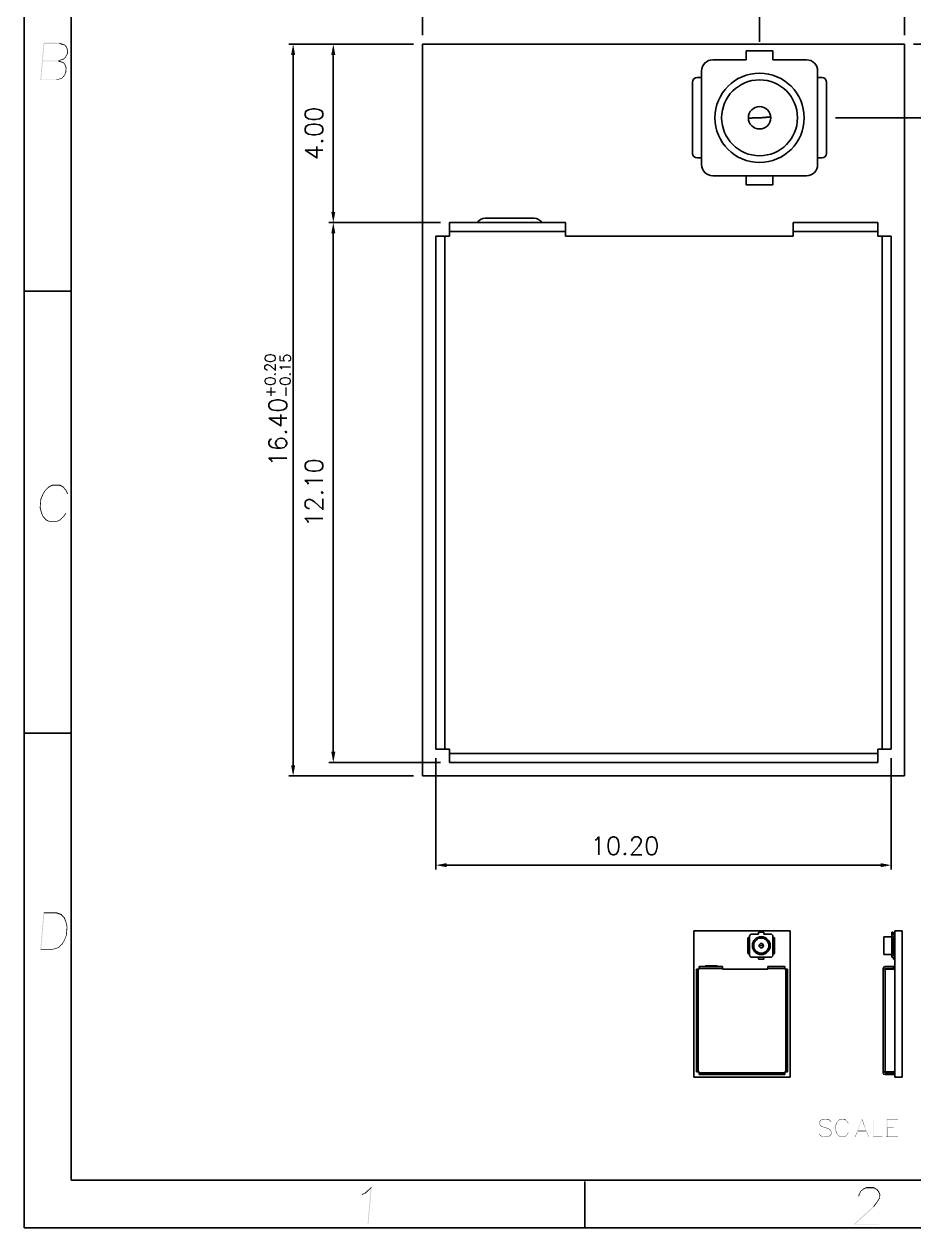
# Model space of a CAD drawing. Header units: millimetres. Extents: x 0 to 297, y 0 to 210.
# Drawn here: x 0 to 99.7, y 0 to 134.9 of the extents above; entities that cross this region are included whole.
import ezdxf

# ---------------------------------------------------------------- set-up
doc = ezdxf.new("R2010")
doc.units = ezdxf.units.MM
doc.header["$LTSCALE"] = 16.335
doc.header["$PDMODE"] = 3
doc.header["$PDSIZE"] = 0.3125
doc.layers.get('0').update_dxf_attribs({"linetype": 'CONTINUOUS'})
doc.layers.get('Defpoints').update_dxf_attribs({"linetype": 'CONTINUOUS'})
doc.styles.get("Standard").update_dxf_attribs({"font": 'romans__.ttf'})
doc.dimstyles.new('DIMSTYLE_1', dxfattribs={"dimtxt": 2, "dimasz": 1.2, "dimexe": 0.5, "dimexo": 1, "dimgap": 0.5, "dimtad": 1, "dimlfac": 0.2, "dimzin": 0, "dimdsep": 46, "dimtxsty": 'Standard', "dimblk": '_FILLED', "dimblk1": '_FILLED', "dimblk2": '_FILLED', "dimcen": 0.09, "dimazin": 0, "dimtol": 1, "dimtp": 0.2, "dimtm": 0.15, "dimtfac": 0.6, "dimtofl": 0, "dimtmove": 0, "dimatfit": 3, "dimldrblk": '_FILLED', "dimfxl": 1, "dimtolj": 1, "dimtzin": 0, "dimarcsym": 0})
doc.dimstyles.new('DIMSTYLE_2', dxfattribs={"dimtxt": 2, "dimasz": 1.2, "dimexe": 0.5, "dimexo": 1, "dimgap": 0.5, "dimtad": 1, "dimlfac": 0.2, "dimzin": 0, "dimdsep": 46, "dimtxsty": 'Standard', "dimblk": '_FILLED', "dimblk1": '_FILLED', "dimblk2": '_FILLED', "dimcen": 0.09, "dimazin": 0, "dimtp": 0.01, "dimtm": 0.01, "dimtfac": 1, "dimtofl": 0, "dimtmove": 0, "dimatfit": 3, "dimldrblk": '_FILLED', "dimfxl": 1, "dimtolj": 1, "dimtzin": 0, "dimarcsym": 0})
doc.dimstyles.new('DIMSTYLE_3', dxfattribs={"dimtxt": 2, "dimasz": 1.2, "dimexe": 0.5, "dimexo": 1, "dimgap": 0.5, "dimtad": 1, "dimlfac": 0.2, "dimzin": 0, "dimdsep": 46, "dimtxsty": 'Standard', "dimblk": '_FILLED', "dimblk1": '_FILLED', "dimblk2": '_FILLED', "dimcen": 0.09, "dimazin": 0, "dimtol": 1, "dimtp": 0.15, "dimtm": 0.15, "dimtfac": 1, "dimtofl": 0, "dimtmove": 0, "dimatfit": 3, "dimldrblk": '_FILLED', "dimfxl": 1, "dimtolj": 1, "dimtzin": 0, "dimarcsym": 0})

# ---------------------------------------------------------------- blocks, each defined once
blk = doc.blocks.new('_FILLED')
at = {"color": 0, "linetype": 'ByBlock'}
blk.add_solid([(0, 0), (-1, 0.1875), (-1, -0.1875)], dxfattribs=at)
blk = doc.blocks.new('*D1')
at = {"color": 0, "linetype": 'Continuous', "lineweight": -2}
for p, q in [((43.64, 132.65), (29.64, 132.65)), ((30.14, 131.45), (30.14, 51.85)), ((43.64, 50.65), (29.64, 50.65))]:
    blk.add_line(p, q, dxfattribs=at)
at = {"layer": 'Defpoints', "color": 0, "linetype": 'Continuous'}
for p in [(44.64, 132.65), (30.14, 50.65), (44.64, 50.65)]:
    blk.add_point(p, dxfattribs=at)
at = {"color": 0, "linetype": 'Continuous', "lineweight": -2, "xscale": 1.2, "yscale": 1.2, "zscale": 1.2}
for p, rotation in [((30.14, 132.65), 90), ((30.14, 50.65), 270)]:
    blk.add_blockref('_FILLED', p, dxfattribs=dict(at, rotation=rotation))
at = {"color": 0, "linetype": 'Continuous', "insert": (26.98, 91.65), "char_height": 2, "attachment_point": 2, "rotation": 90, "line_spacing_factor": 0.9}
blk.add_mtext('\\A1;16.40{\\H1.200000;\\S+0.20^ -0.15;}', dxfattribs=at)
blk = doc.blocks.new('*D2')
at = {"color": 0, "linetype": 'Continuous', "lineweight": -2}
for p, q in [((44.64, 133.65), (44.64, 147.65)), ((45.84, 147.15), (97.44, 147.15)), ((98.64, 133.65), (98.64, 147.65))]:
    blk.add_line(p, q, dxfattribs=at)
at = {"layer": 'Defpoints', "color": 0, "linetype": 'Continuous'}
for p in [(98.64, 147.15), (44.64, 132.65), (98.64, 132.65)]:
    blk.add_point(p, dxfattribs=at)
at = {"color": 0, "linetype": 'Continuous', "lineweight": -2, "xscale": 1.2, "yscale": 1.2, "zscale": 1.2, "rotation": 180}
blk.add_blockref('_FILLED', (44.64, 147.15), dxfattribs=at)
at = {"color": 0, "linetype": 'Continuous', "lineweight": -2, "xscale": 1.2, "yscale": 1.2, "zscale": 1.2}
blk.add_blockref('_FILLED', (98.64, 147.15), dxfattribs=at)
at = {"color": 0, "linetype": 'Continuous', "insert": (71.64, 150.32), "char_height": 2, "attachment_point": 2, "line_spacing_factor": 0.9}
blk.add_mtext('\\A1;10.80{\\H1.200000;\\S+0.20^ -0.15;}', dxfattribs=at)
blk = doc.blocks.new('*D4')
at = {"color": 0, "linetype": 'Continuous', "lineweight": -2}
for p, q in [((43.64, 132.65), (34.14, 132.65)), ((34.64, 131.45), (34.64, 113.85)), ((46.64, 112.65), (34.14, 112.65))]:
    blk.add_line(p, q, dxfattribs=at)
at = {"layer": 'Defpoints', "color": 0, "linetype": 'Continuous'}
for p in [(44.64, 132.65), (34.64, 112.65), (47.64, 112.65)]:
    blk.add_point(p, dxfattribs=at)
at = {"color": 0, "linetype": 'Continuous', "lineweight": -2, "xscale": 1.2, "yscale": 1.2, "zscale": 1.2}
for p, rotation in [((34.64, 132.65), 90), ((34.64, 112.65), 270)]:
    blk.add_blockref('_FILLED', p, dxfattribs=dict(at, rotation=rotation))
at = {"color": 0, "linetype": 'Continuous', "insert": (31.48, 122.65), "char_height": 2, "attachment_point": 2, "rotation": 90, "line_spacing_factor": 0.9}
blk.add_mtext('\\A1;4.00', dxfattribs=at)
blk = doc.blocks.new('*D5')
at = {"color": 0, "linetype": 'Continuous', "lineweight": -2}
for p, q in [((46.64, 112.65), (34.14, 112.65)), ((34.64, 111.45), (34.64, 53.35)), ((46.64, 52.15), (34.14, 52.15))]:
    blk.add_line(p, q, dxfattribs=at)
at = {"layer": 'Defpoints', "color": 0, "linetype": 'Continuous'}
for p in [(47.64, 112.65), (34.64, 52.15), (47.64, 52.15)]:
    blk.add_point(p, dxfattribs=at)
at = {"color": 0, "linetype": 'Continuous', "lineweight": -2, "xscale": 1.2, "yscale": 1.2, "zscale": 1.2}
for p, rotation in [((34.64, 112.65), 90), ((34.64, 52.15), 270)]:
    blk.add_blockref('_FILLED', p, dxfattribs=dict(at, rotation=rotation))
at = {"color": 0, "linetype": 'Continuous', "insert": (31.48, 82.4), "char_height": 2, "attachment_point": 2, "rotation": 90, "line_spacing_factor": 0.9}
blk.add_mtext('\\A1;12.10', dxfattribs=at)
blk = doc.blocks.new('*D7')
at = {"color": 0, "linetype": 'Continuous', "lineweight": -2}
for p, q in [((46.14, 52.65), (46.14, 40.15)), ((97.14, 52.65), (97.14, 40.15)), ((47.34, 40.65), (95.94, 40.65))]:
    blk.add_line(p, q, dxfattribs=at)
at = {"layer": 'Defpoints', "color": 0, "linetype": 'Continuous'}
for p in [(46.14, 53.65), (97.14, 53.65), (97.14, 40.65)]:
    blk.add_point(p, dxfattribs=at)
at = {"color": 0, "linetype": 'Continuous', "lineweight": -2, "xscale": 1.2, "yscale": 1.2, "zscale": 1.2, "rotation": 180}
blk.add_blockref('_FILLED', (46.14, 40.65), dxfattribs=at)
at = {"color": 0, "linetype": 'Continuous', "lineweight": -2, "xscale": 1.2, "yscale": 1.2, "zscale": 1.2}
blk.add_blockref('_FILLED', (97.14, 40.65), dxfattribs=at)
at = {"color": 0, "linetype": 'Continuous', "insert": (67.31, 43.82), "char_height": 2, "attachment_point": 2, "line_spacing_factor": 0.9}
blk.add_mtext('\\A1;10.20', dxfattribs=at)
blk = doc.blocks.new('*D9')
at = {"color": 0, "linetype": 'Continuous', "lineweight": -2}
for p, q in [((44.64, 133.65), (44.64, 143.15)), ((82.39, 132.9), (82.39, 143.15)), ((45.84, 142.65), (81.19, 142.65))]:
    blk.add_line(p, q, dxfattribs=at)
at = {"layer": 'Defpoints', "color": 0, "linetype": 'Continuous'}
for p in [(82.39, 142.65), (44.64, 132.65), (82.39, 131.9)]:
    blk.add_point(p, dxfattribs=at)
at = {"color": 0, "linetype": 'Continuous', "lineweight": -2, "xscale": 1.2, "yscale": 1.2, "zscale": 1.2, "rotation": 180}
blk.add_blockref('_FILLED', (44.64, 142.65), dxfattribs=at)
at = {"color": 0, "linetype": 'Continuous', "lineweight": -2, "xscale": 1.2, "yscale": 1.2, "zscale": 1.2}
blk.add_blockref('_FILLED', (82.39, 142.65), dxfattribs=at)
at = {"color": 0, "linetype": 'Continuous', "insert": (63.52, 145.82), "char_height": 2, "attachment_point": 2, "line_spacing_factor": 0.9}
blk.add_mtext('\\A1;7.55', dxfattribs=at)
blk = doc.blocks.new('*D10')
at = {"color": 0, "linetype": 'Continuous', "lineweight": -2}
for p, q in [((99.64, 132.65), (109.14, 132.65)), ((108.64, 131.45), (108.64, 125.6)), ((90.89, 124.4), (109.14, 124.4)), ((108.64, 124.4), (108.64, 116.29))]:
    blk.add_line(p, q, dxfattribs=at)
at = {"layer": 'Defpoints', "color": 0, "linetype": 'Continuous'}
for p in [(98.64, 132.65), (89.89, 124.4), (108.64, 124.4)]:
    blk.add_point(p, dxfattribs=at)
at = {"color": 0, "linetype": 'Continuous', "lineweight": -2, "xscale": 1.2, "yscale": 1.2, "zscale": 1.2}
for p, rotation in [((108.64, 132.65), 90), ((108.64, 124.4), 270)]:
    blk.add_blockref('_FILLED', p, dxfattribs=dict(at, rotation=rotation))
at = {"color": 0, "linetype": 'Continuous', "insert": (105.48, 122.7), "char_height": 2, "attachment_point": 3, "rotation": 90, "line_spacing_factor": 0.9}
blk.add_mtext('\\A1;1.65', dxfattribs=at)

msp = doc.modelspace()

# ---------------------------------------------------------------- linework, layer by layer
at = {"color": 7, "linetype": 'Continuous'}
for p, q in [((0, 0), (0, 210)), ((44.644, 50.649), (44.644, 132.649)), ((44.644, 132.649), (98.644, 132.649)), ((98.644, 132.649), (98.644, 50.649)), ((80.894, 130.899), (77.144, 130.899)), ((80.894, 131.899), (80.894, 130.899)), ((83.894, 131.899), (80.894, 131.899)), ((83.894, 130.899), (83.894, 131.899)), ((87.644, 130.899), (83.894, 130.899)), ((75.894, 129.649), (75.894, 119.149)), ((88.894, 119.149), (88.894, 129.649)), ((74.894, 128.399), (74.894, 120.399)), ((75.894, 128.899), (75.394, 128.899)), ((89.394, 128.899), (88.894, 128.899)), ((89.894, 120.399), (89.894, 128.399)), ((75.394, 119.899), (75.894, 119.899)), ((88.894, 119.899), (89.394, 119.899)), ((77.144, 117.899), (87.644, 117.899)), ((80.894, 117.899), (80.894, 116.899)), ((83.894, 116.899), (83.894, 117.899)), ((80.894, 116.899), (83.894, 116.899)), ((47.644, 111.149), (47.644, 112.649)), ((60.644, 112.649), (47.644, 112.649)), ((57.144, 113.149), (51.644, 113.149)), ((60.644, 112.649), (60.644, 111.149)), ((86.144, 111.149), (86.144, 112.649)), ((95.644, 112.649), (86.144, 112.649)), ((95.644, 112.649), (95.644, 111.149)), ((46.144, 111.149), (46.144, 53.649)), ((46.144, 111.149), (47.644, 111.149)), ((60.644, 111.149), (86.144, 111.149)), ((95.644, 111.149), (97.144, 111.149)), ((97.144, 53.649), (97.144, 111.149)), ((5.266, 104.953), (0, 104.953)), ((5.266, 55.452), (0, 55.452)), ((46.144, 53.649), (47.644, 53.649)), ((47.644, 52.149), (47.644, 53.649)), ((97.144, 53.649), (95.644, 53.649)), ((95.644, 52.149), (95.644, 53.649)), ((47.644, 52.149), (95.644, 52.149)), ((98.644, 50.649), (44.644, 50.649)), ((75.032, 16.881), (75.032, 33.281)), ((75.032, 33.281), (85.832, 33.281)), ((81.082, 32.431), (81.082, 30.831)), ((81.282, 32.531), (81.182, 32.531)), ((81.282, 32.681), (81.282, 30.581)), ((82.282, 32.931), (81.532, 32.931)), ((82.282, 33.131), (82.282, 32.931)), ((82.882, 33.131), (82.282, 33.131)), ((82.882, 32.931), (82.882, 33.131)), ((83.632, 32.931), (82.882, 32.931)), ((83.882, 30.581), (83.882, 32.681)), ((83.982, 32.531), (83.882, 32.531)), ((84.082, 30.831), (84.082, 32.431)), ((85.832, 33.281), (85.832, 16.881)), ((97.201, 32.631), (96.301, 32.631)), ((96.301, 32.606), (96.301, 30.657)), ((97.201, 30.331), (97.201, 33.131)), ((97.201, 33.131), (97.351, 33.131)), ((97.201, 32.931), (97.551, 32.931)), ((97.351, 32.931), (97.351, 33.131)), ((97.401, 30.731), (97.401, 32.531)), ((97.401, 32.531), (97.551, 32.531)), ((97.551, 33.281), (97.551, 16.881)), ((98.351, 33.281), (97.551, 33.281)), ((98.351, 33.281), (98.351, 16.881)), ((81.182, 30.731), (81.282, 30.731)), ((81.532, 30.331), (83.632, 30.331)), ((82.282, 30.331), (82.282, 30.131)), ((82.282, 30.131), (82.882, 30.131)), ((82.882, 30.131), (82.882, 30.331)), ((83.882, 30.731), (83.982, 30.731)), ((97.201, 30.631), (96.301, 30.631)), ((97.201, 30.331), (97.551, 30.331)), ((97.401, 30.731), (97.551, 30.731)), ((97.401, 30.131), (97.401, 30.331)), ((97.551, 30.131), (97.401, 30.131)), ((75.332, 28.981), (75.332, 17.481)), ((75.332, 28.981), (75.632, 28.981)), ((75.632, 28.981), (75.632, 29.281)), ((78.232, 29.281), (75.632, 29.281)), ((77.532, 29.381), (76.432, 29.381)), ((78.232, 29.281), (78.232, 28.981)), ((78.232, 28.981), (83.332, 28.981)), ((83.332, 28.981), (83.332, 29.281)), ((85.232, 29.281), (83.332, 29.281)), ((85.232, 29.281), (85.232, 28.981)), ((85.232, 28.981), (85.532, 28.981)), ((85.532, 17.481), (85.532, 28.981)), ((96.251, 17.381), (96.251, 29.081)), ((96.251, 28.981), (97.401, 28.981)), ((96.451, 29.281), (97.551, 29.281)), ((96.451, 29.081), (96.451, 28.981)), ((97.551, 29.081), (96.451, 29.081)), ((98.351, 29.431), (98.361, 29.431)), ((98.351, 29.031), (98.361, 29.031)), ((98.361, 29.431), (98.361, 29.031)), ((98.351, 28.231), (98.361, 28.231)), ((98.351, 27.831), (98.361, 27.831)), ((98.351, 27.431), (98.361, 27.431)), ((98.351, 27.031), (98.361, 27.031)), ((98.361, 28.231), (98.361, 27.831)), ((98.361, 27.431), (98.361, 27.031)), ((98.351, 26.631), (98.361, 26.631)), ((98.351, 26.231), (98.361, 26.231)), ((98.351, 25.831), (98.361, 25.831)), ((98.361, 26.631), (98.361, 26.231)), ((98.361, 25.831), (98.361, 25.431)), ((98.351, 25.431), (98.361, 25.431)), ((98.351, 25.031), (98.361, 25.031)), ((98.351, 24.631), (98.361, 24.631)), ((98.361, 25.031), (98.361, 24.631)), ((98.351, 24.231), (98.361, 24.231)), ((98.351, 23.831), (98.361, 23.831)), ((98.351, 23.431), (98.361, 23.431)), ((98.351, 23.031), (98.361, 23.031)), ((98.361, 24.231), (98.361, 23.831)), ((98.361, 23.431), (98.361, 23.031)), ((98.351, 22.631), (98.361, 22.631)), ((98.351, 22.231), (98.361, 22.231)), ((98.351, 21.831), (98.361, 21.831)), ((98.361, 22.631), (98.361, 22.231)), ((98.361, 21.831), (98.361, 21.431)), ((98.351, 21.431), (98.361, 21.431)), ((98.351, 21.031), (98.361, 21.031)), ((98.351, 20.631), (98.361, 20.631)), ((98.361, 21.031), (98.361, 20.631)), ((98.351, 20.231), (98.361, 20.231)), ((98.351, 19.831), (98.361, 19.831)), ((98.351, 19.431), (98.361, 19.431)), ((98.351, 19.031), (98.361, 19.031)), ((98.361, 20.231), (98.361, 19.831)), ((98.361, 19.431), (98.361, 19.031)), ((98.351, 18.631), (98.361, 18.631)), ((98.351, 18.231), (98.361, 18.231)), ((98.351, 17.632), (98.361, 17.632)), ((98.361, 18.631), (98.361, 18.231)), ((98.361, 17.632), (98.361, 17.132)), ((85.832, 16.881), (75.032, 16.881)), ((75.332, 17.481), (75.632, 17.481)), ((75.632, 17.181), (75.632, 17.481)), ((75.632, 17.181), (85.232, 17.181)), ((85.532, 17.481), (85.232, 17.481)), ((85.232, 17.181), (85.232, 17.481)), ((97.401, 17.481), (96.251, 17.481)), ((96.451, 17.381), (96.451, 17.481)), ((96.451, 17.381), (97.551, 17.381)), ((97.551, 17.181), (96.451, 17.181)), ((98.351, 16.881), (97.551, 16.881)), ((98.351, 17.132), (98.361, 17.132)), ((62.827, 5.192), (62.827, 0)), ((0, 0), (297, 0))]:
    msp.add_line(p, q, dxfattribs=at)
at = {"color": 9, "linetype": 'Continuous'}
for p, q in [((47.144, 111.149), (47.144, 53.649)), ((60.644, 111.649), (47.644, 111.649)), ((95.644, 111.649), (86.144, 111.649)), ((96.144, 53.649), (96.144, 111.149)), ((47.644, 53.149), (95.644, 53.149)), ((97.201, 32.681), (97.551, 32.681)), ((97.401, 32.431), (97.551, 32.431)), ((97.201, 30.581), (97.551, 30.581)), ((97.401, 30.831), (97.551, 30.831)), ((75.532, 28.981), (75.532, 17.481)), ((78.232, 29.081), (75.632, 29.081)), ((85.232, 29.081), (83.332, 29.081)), ((85.332, 17.481), (85.332, 28.981)), ((96.451, 17.481), (96.451, 28.981)), ((97.401, 29.281), (97.401, 29.081)), ((75.632, 17.381), (85.232, 17.381)), ((97.401, 17.381), (97.401, 17.181))]:
    msp.add_line(p, q, dxfattribs=at)
at = {"color": 7, "linetype": 'Continuous', "const_width": 0.2}
for points in [[(5.266, 5.348), (5.266, 204.558)], [(291.734, 5.348), (5.266, 5.348)]]:
    msp.add_lwpolyline(points, dxfattribs=at)
at = {"color": 7, "linetype": 'Continuous'}
for centre, radius in [((82.394, 124.399), 5), ((82.394, 124.399), 4.25), ((82.394, 124.399), 1.25), ((82.582, 31.631), 1), ((82.582, 31.631), 0.85), ((82.582, 31.631), 0.25)]:
    msp.add_circle(centre, radius, dxfattribs=at)
for centre, radius, start, end in [((77.144, 129.649), 1.25, 90, 180), ((87.644, 129.649), 1.25, 0, 90), ((75.394, 128.399), 0.5, 90, 180), ((89.394, 128.399), 0.5, 0, 90), ((75.394, 120.399), 0.5, 180, 270), ((89.394, 120.399), 0.5, 270, 360), ((77.144, 119.149), 1.25, 180, 270), ((87.644, 119.149), 1.25, 270, 360), ((51.644, 112.149), 1, 90, 150), ((57.144, 112.149), 1, 30, 90), ((81.182, 32.431), 0.1, 90, 180), ((81.532, 32.681), 0.25, 90, 180), ((83.632, 32.681), 0.25, 0, 90), ((83.982, 32.431), 0.1, 0, 90), ((81.182, 30.831), 0.1, 180, 270), ((81.532, 30.581), 0.25, 180, 270), ((83.632, 30.581), 0.25, 270, 360), ((83.982, 30.831), 0.1, 270, 360), ((76.432, 29.181), 0.2, 90, 150), ((77.532, 29.181), 0.2, 30, 90), ((96.451, 29.081), 0.2, 90, 180), ((97.401, 28.831), 0.15, 0, 90), ((97.401, 17.631), 0.15, 270, 360), ((96.451, 17.381), 0.2, 180, 270)]:
    msp.add_arc(centre, radius, start, end, dxfattribs=at)
at = {"color": 9, "linetype": 'Continuous'}
for points, knots in [([(82.394, 124.399), (82.314, 124.399), (82.154, 124.396), (81.923, 124.388), (81.709, 124.379), (81.522, 124.372), (81.368, 124.368), (81.255, 124.37), (81.185, 124.378), (81.153, 124.387), (81.144, 124.395), (81.144, 124.399)], [0, 0, 0, 0, 0.1930052, 0.3801392, 0.5527327, 0.7034362, 0.8270328, 0.9187679, 0.975931, 0.9915217, 1, 1, 1, 1]), ([(82.394, 124.399), (82.554, 124.399), (82.785, 124.416), (83.08, 124.445), (83.265, 124.462), (83.424, 124.469), (83.538, 124.466), (83.644, 124.436), (83.644, 124.399)], [0, 0, 0, 0, 0.3767286, 0.5479398, 0.6973182, 0.8196603, 0.910796, 1, 1, 1, 1]), ([(82.582, 31.631), (82.551, 31.631), (82.492, 31.63), (82.422, 31.626), (82.378, 31.625), (82.354, 31.626), (82.341, 31.627), (82.332, 31.629), (82.332, 31.631)], [0, 0, 0, 0, 0.3804704, 0.7040634, 0.8277732, 0.9195925, 0.976808, 1, 1, 1, 1]), ([(82.582, 31.631), (82.614, 31.631), (82.674, 31.636), (82.742, 31.643), (82.788, 31.645), (82.811, 31.645), (82.832, 31.639), (82.832, 31.631)], [0, 0, 0, 0, 0.3767309, 0.6973164, 0.8196593, 0.9107955, 1, 1, 1, 1])]:
    msp.add_open_spline(points, degree=3, knots=knots, dxfattribs=at)
at = {"color": 7, "linetype": 'Continuous'}
for points in [[(2.266, 132.681), (1.821, 128.62), (2.187, 132.8)], [(2.266, 132.681), (2.102, 130.814), (1.821, 128.62)], [(2.187, 132.8), (3.995, 132.8), (2.266, 132.681)], [(3.955, 132.681), (2.266, 132.681), (3.995, 132.8)], [(3.955, 132.681), (3.995, 132.8), (4.57, 132.592)], [(4.57, 132.592), (4.532, 132.503), (3.955, 132.681)], [(4.532, 132.503), (4.57, 132.592), (4.759, 132.385)], [(4.759, 132.385), (4.695, 132.326), (4.532, 132.503)], [(4.695, 132.326), (4.759, 132.385), (4.93, 131.97)], [(4.93, 131.97), (4.839, 131.94), (4.695, 132.326)], [(4.425, 130.932), (3.792, 130.814), (4.403, 131.021)], [(3.792, 130.814), (4.425, 130.932), (3.937, 130.784)], [(4.65, 131.14), (4.403, 131.021), (4.596, 131.199)], [(4.403, 131.021), (4.65, 131.14), (4.425, 130.932)], [(4.894, 131.555), (4.596, 131.199), (4.808, 131.585)], [(4.596, 131.199), (4.894, 131.555), (4.65, 131.14)], [(4.808, 131.585), (4.839, 131.94), (4.93, 131.97)], [(4.808, 131.585), (4.93, 131.97), (4.894, 131.555)], [(2.102, 130.814), (2.094, 130.725), (1.821, 128.62)], [(2.094, 130.725), (1.915, 128.68), (1.821, 128.62)], [(3.792, 130.814), (3.937, 130.784), (2.094, 130.725)], [(2.102, 130.814), (3.792, 130.814), (2.094, 130.725)], [(3.784, 130.725), (2.094, 130.725), (3.937, 130.784)], [(3.784, 130.725), (3.937, 130.784), (4.399, 130.636)], [(4.399, 130.636), (4.361, 130.547), (3.784, 130.725)], [(4.361, 130.547), (4.399, 130.636), (4.588, 130.428)], [(4.588, 130.428), (4.524, 130.369), (4.361, 130.547)], [(4.524, 130.369), (4.588, 130.428), (4.759, 130.013)], [(4.759, 130.013), (4.668, 129.984), (4.524, 130.369)], [(4.618, 129.421), (4.668, 129.984), (4.759, 130.013)], [(4.618, 129.421), (4.759, 130.013), (4.707, 129.421)], [(1.915, 128.68), (3.605, 128.68), (1.821, 128.62)], [(3.63, 128.62), (1.821, 128.62), (3.605, 128.68)], [(4.238, 128.798), (3.605, 128.68), (4.214, 128.857)], [(3.605, 128.68), (4.238, 128.798), (3.63, 128.62)], [(4.464, 129.006), (4.214, 128.857), (4.41, 129.065)], [(4.214, 128.857), (4.464, 129.006), (4.238, 128.798)], [(4.707, 129.421), (4.41, 129.065), (4.618, 129.421)], [(4.41, 129.065), (4.707, 129.421), (4.464, 129.006)], [(2.185, 82.261), (1.839, 81.698), (2.099, 82.291)], [(2.394, 82.617), (2.099, 82.291), (2.34, 82.676)], [(2.099, 82.291), (2.394, 82.617), (2.185, 82.261)], [(2.813, 83.002), (2.34, 82.676), (2.762, 83.091)], [(2.34, 82.676), (2.813, 83.002), (2.394, 82.617)], [(3.214, 83.18), (2.762, 83.091), (3.195, 83.299)], [(2.762, 83.091), (3.214, 83.18), (2.813, 83.002)], [(3.195, 83.299), (3.995, 83.299), (3.214, 83.18)], [(3.955, 83.18), (3.214, 83.18), (3.995, 83.299)], [(3.955, 83.18), (3.995, 83.299), (4.392, 83.091)], [(4.392, 83.091), (4.325, 83.002), (3.955, 83.18)], [(4.325, 83.002), (4.392, 83.091), (4.741, 82.676)], [(4.741, 82.676), (4.677, 82.617), (4.325, 83.002)], [(4.677, 82.617), (4.741, 82.676), (4.915, 82.291)], [(4.915, 82.291), (4.821, 82.232), (4.677, 82.617)], [(1.926, 81.669), (1.751, 80.69), (1.839, 81.698)], [(1.926, 81.669), (1.843, 80.72), (1.751, 80.69)], [(1.839, 81.698), (2.185, 82.261), (1.926, 81.669)], [(1.751, 80.69), (1.843, 80.72), (1.998, 80.127)], [(1.998, 80.127), (1.907, 80.097), (1.751, 80.69)], [(1.907, 80.097), (1.998, 80.127), (2.145, 79.771)], [(2.145, 79.771), (2.081, 79.712), (1.907, 80.097)], [(2.081, 79.712), (2.145, 79.771), (2.497, 79.386)], [(2.497, 79.386), (2.43, 79.297), (2.081, 79.712)], [(4.482, 79.712), (4.009, 79.386), (4.428, 79.771)], [(4.009, 79.386), (4.482, 79.712), (4.06, 79.297)], [(4.723, 80.097), (4.428, 79.771), (4.637, 80.127)], [(4.428, 79.771), (4.723, 80.097), (4.482, 79.712)], [(2.43, 79.297), (2.497, 79.386), (2.864, 79.179)], [(2.864, 79.179), (2.829, 79.119), (2.43, 79.297)], [(2.864, 79.179), (3.605, 79.179), (2.829, 79.119)], [(3.63, 79.119), (2.829, 79.119), (3.605, 79.179)], [(4.06, 79.297), (3.605, 79.179), (4.009, 79.386)], [(3.605, 79.179), (4.06, 79.297), (3.63, 79.119)], [(2.266, 35.259), (1.821, 31.198), (2.187, 35.378)], [(2.266, 35.259), (1.915, 31.257), (1.821, 31.198)], [(2.187, 35.378), (3.61, 35.378), (2.266, 35.259)], [(3.57, 35.259), (2.266, 35.259), (3.61, 35.378)], [(3.57, 35.259), (3.61, 35.378), (4.185, 35.17)], [(4.185, 35.17), (4.117, 35.081), (3.57, 35.259)], [(4.117, 35.081), (4.185, 35.17), (4.563, 34.755)], [(4.563, 34.755), (4.469, 34.696), (4.117, 35.081)], [(4.469, 34.696), (4.563, 34.755), (4.707, 34.37)], [(4.707, 34.37), (4.643, 34.311), (4.469, 34.696)], [(4.643, 34.311), (4.707, 34.37), (4.863, 33.777)], [(4.863, 33.777), (4.772, 33.747), (4.643, 34.311)], [(4.686, 32.769), (4.772, 33.747), (4.863, 33.777)], [(4.686, 32.769), (4.863, 33.777), (4.775, 32.769)], [(4.775, 32.769), (4.459, 32.206), (4.686, 32.769)], [(4.459, 32.206), (4.775, 32.769), (4.515, 32.176)], [(1.915, 31.257), (3.22, 31.257), (1.821, 31.198)], [(3.244, 31.198), (1.821, 31.198), (3.22, 31.257)], [(3.853, 31.376), (3.22, 31.257), (3.799, 31.435)], [(3.22, 31.257), (3.853, 31.376), (3.244, 31.198)], [(4.304, 31.791), (3.799, 31.435), (4.218, 31.821)], [(3.799, 31.435), (4.304, 31.791), (3.853, 31.376)], [(4.515, 32.176), (4.218, 31.821), (4.459, 32.206)], [(4.218, 31.821), (4.515, 32.176), (4.304, 31.791)], [(38.932, 4.572), (38.828, 4.394), (38.228, 3.979)], [(38.932, 4.572), (38.228, 3.979), (38.873, 4.572)], [(38.228, 3.979), (38.828, 4.394), (38.28, 3.89)], [(38.48, 0.422), (38.828, 4.394), (38.932, 4.572)], [(38.48, 0.422), (38.932, 4.572), (38.569, 0.422)], [(93.782, 4.098), (93.484, 3.742), (93.728, 4.157)], [(93.484, 3.742), (93.782, 4.098), (93.571, 3.713)], [(93.976, 4.276), (93.728, 4.157), (93.954, 4.365)], [(93.728, 4.157), (93.976, 4.276), (93.782, 4.098)], [(94.376, 4.454), (93.954, 4.365), (94.357, 4.572)], [(93.954, 4.365), (94.376, 4.454), (93.976, 4.276)], [(94.357, 4.572), (95.158, 4.572), (94.376, 4.454)], [(95.147, 4.454), (94.376, 4.454), (95.158, 4.572)], [(95.147, 4.454), (95.158, 4.572), (95.554, 4.365)], [(95.554, 4.365), (95.487, 4.276), (95.147, 4.454)], [(95.487, 4.276), (95.554, 4.365), (95.744, 4.157)], [(95.744, 4.157), (95.65, 4.098), (95.487, 4.276)], [(95.65, 4.098), (95.744, 4.157), (95.915, 3.742)], [(95.915, 3.742), (95.823, 3.713), (95.65, 4.098)], [(38.28, 3.89), (37.825, 3.772), (38.228, 3.979)], [(37.825, 3.772), (38.28, 3.89), (37.847, 3.683)], [(93.571, 3.713), (93.466, 3.535), (93.484, 3.742)], [(93.466, 3.535), (93.571, 3.713), (93.555, 3.535)], [(95.637, 2.942), (95.116, 2.408), (95.551, 2.972)], [(95.116, 2.408), (95.637, 2.942), (95.2, 2.349)], [(95.879, 3.327), (95.551, 2.972), (95.792, 3.357)], [(95.551, 2.972), (95.879, 3.327), (95.637, 2.942)], [(95.792, 3.357), (95.823, 3.713), (95.915, 3.742)], [(95.792, 3.357), (95.915, 3.742), (95.879, 3.327)], [(95.2, 2.349), (92.924, 0.393), (95.116, 2.408)], [(95.2, 2.349), (93.137, 0.452), (92.924, 0.393)], [(93.137, 0.452), (95.775, 0.452), (92.924, 0.393)], [(92.924, 0.393), (95.775, 0.452), (95.77, 0.393)]]:
    msp.add_solid(points, dxfattribs=at)
at = {"color": 3, "linetype": 'Continuous'}
for points in [[(89.559, 12.153), (89.274, 12.111), (89.559, 12.211)], [(89.274, 12.111), (89.559, 12.153), (89.288, 12.068)], [(89.559, 12.211), (89.945, 12.211), (89.559, 12.153)], [(89.931, 12.153), (89.559, 12.153), (89.945, 12.211)], [(89.931, 12.153), (89.945, 12.211), (90.231, 12.111)], [(90.231, 12.111), (90.216, 12.068), (89.931, 12.153)], [(91.488, 12.153), (91.274, 12.111), (91.474, 12.211)], [(91.274, 12.111), (91.488, 12.153), (91.302, 12.068)], [(91.474, 12.211), (91.859, 12.211), (91.488, 12.153)], [(91.845, 12.153), (91.488, 12.153), (91.859, 12.211)], [(91.845, 12.153), (91.859, 12.211), (92.059, 12.111)], [(92.059, 12.111), (92.031, 12.068), (91.845, 12.153)], [(93.874, 12.211), (93.859, 12.125), (93.088, 10.225)], [(93.874, 12.211), (93.088, 10.225), (93.845, 12.211)], [(94.331, 10.882), (93.859, 12.125), (93.874, 12.211)], [(94.331, 10.882), (93.874, 12.211), (94.631, 10.225)], [(95.145, 12.182), (95.145, 10.225), (95.102, 10.196)], [(95.145, 12.182), (95.102, 10.196), (95.102, 12.182)], [(96.645, 12.211), (97.888, 12.211), (96.688, 12.153)], [(96.688, 12.153), (96.645, 10.196), (96.645, 12.211)], [(96.688, 12.153), (96.688, 11.268), (96.645, 10.196)], [(96.688, 12.153), (97.888, 12.211), (97.888, 12.153)], [(89.288, 12.068), (89.074, 11.911), (89.274, 12.111)], [(89.074, 11.911), (89.288, 12.068), (89.116, 11.896)], [(89.116, 11.896), (89.074, 11.711), (89.074, 11.911)], [(89.074, 11.711), (89.116, 11.896), (89.116, 11.711)], [(89.116, 11.711), (89.174, 11.511), (89.074, 11.711)], [(89.116, 11.711), (89.202, 11.539), (89.174, 11.511)], [(89.174, 11.511), (89.202, 11.539), (89.288, 11.453)], [(89.288, 11.453), (89.274, 11.411), (89.174, 11.511)], [(89.274, 11.411), (89.288, 11.453), (89.474, 11.353)], [(89.474, 11.353), (89.459, 11.311), (89.274, 11.411)], [(89.459, 11.311), (89.474, 11.353), (90.045, 11.168)], [(90.045, 11.168), (90.031, 11.125), (89.459, 11.311)], [(90.031, 11.125), (90.045, 11.168), (90.231, 11.068)], [(90.231, 11.068), (90.202, 11.039), (90.031, 11.125)], [(90.202, 11.039), (90.231, 11.068), (90.331, 10.968)], [(90.331, 10.968), (90.302, 10.953), (90.202, 11.039)], [(90.216, 12.068), (90.231, 12.111), (90.431, 11.911)], [(90.431, 11.911), (90.388, 11.882), (90.216, 12.068)], [(90.302, 10.953), (90.331, 10.968), (90.431, 10.782)], [(90.431, 10.782), (90.388, 10.768), (90.302, 10.953)], [(91.031, 11.711), (90.888, 11.439), (90.988, 11.725)], [(90.888, 11.439), (91.031, 11.711), (90.931, 11.425)], [(90.931, 11.425), (90.888, 10.953), (90.888, 11.439)], [(90.931, 11.425), (90.931, 10.968), (90.888, 10.953)], [(90.888, 10.953), (90.931, 10.968), (91.031, 10.682)], [(91.031, 10.682), (90.988, 10.668), (90.888, 10.953)], [(91.116, 11.882), (90.988, 11.725), (91.088, 11.911)], [(90.988, 11.725), (91.116, 11.882), (91.031, 11.711)], [(91.302, 12.068), (91.088, 11.911), (91.274, 12.111)], [(91.088, 11.911), (91.302, 12.068), (91.116, 11.882)], [(92.031, 12.068), (92.059, 12.111), (92.245, 11.911)], [(92.245, 11.911), (92.216, 11.882), (92.031, 12.068)], [(92.216, 11.882), (92.245, 11.911), (92.345, 11.725)], [(92.345, 11.725), (92.302, 11.696), (92.216, 11.882)], [(93.859, 12.125), (93.388, 10.882), (93.088, 10.225)], [(93.388, 10.882), (93.374, 10.839), (93.088, 10.225)], [(93.088, 10.225), (93.374, 10.839), (93.131, 10.211)], [(93.388, 10.882), (94.331, 10.882), (93.374, 10.839)], [(94.345, 10.839), (93.374, 10.839), (94.331, 10.882)], [(94.631, 10.225), (94.345, 10.839), (94.331, 10.882)], [(94.631, 10.225), (94.602, 10.211), (94.345, 10.839)], [(96.688, 11.268), (96.688, 11.225), (96.645, 10.196)], [(96.688, 11.225), (96.688, 10.225), (96.645, 10.196)], [(96.688, 11.225), (97.416, 11.268), (97.416, 11.225)], [(96.688, 11.268), (97.416, 11.268), (96.688, 11.225)], [(89.074, 10.468), (89.102, 10.511), (89.288, 10.325)], [(89.288, 10.325), (89.274, 10.282), (89.074, 10.468)], [(89.274, 10.282), (89.288, 10.325), (89.559, 10.225)], [(89.559, 10.225), (89.559, 10.196), (89.274, 10.282)], [(89.559, 10.225), (89.931, 10.225), (89.559, 10.196)], [(89.945, 10.196), (89.559, 10.196), (89.931, 10.225)], [(90.231, 10.282), (89.931, 10.225), (90.216, 10.325)], [(89.931, 10.225), (90.231, 10.282), (89.945, 10.196)], [(90.431, 10.482), (90.216, 10.325), (90.388, 10.496)], [(90.216, 10.325), (90.431, 10.482), (90.231, 10.282)], [(90.388, 10.496), (90.388, 10.768), (90.431, 10.782)], [(90.388, 10.496), (90.431, 10.782), (90.431, 10.482)], [(90.988, 10.668), (91.031, 10.682), (91.116, 10.511)], [(91.116, 10.511), (91.088, 10.482), (90.988, 10.668)], [(91.088, 10.482), (91.116, 10.511), (91.302, 10.325)], [(91.302, 10.325), (91.274, 10.282), (91.088, 10.482)], [(91.274, 10.282), (91.302, 10.325), (91.488, 10.225)], [(91.488, 10.225), (91.474, 10.196), (91.274, 10.282)], [(91.488, 10.225), (91.845, 10.225), (91.474, 10.196)], [(91.859, 10.196), (91.474, 10.196), (91.845, 10.225)], [(92.059, 10.282), (91.845, 10.225), (92.031, 10.325)], [(91.845, 10.225), (92.059, 10.282), (91.859, 10.196)], [(92.245, 10.482), (92.031, 10.325), (92.216, 10.511)], [(92.031, 10.325), (92.245, 10.482), (92.059, 10.282)], [(92.345, 10.668), (92.216, 10.511), (92.302, 10.682)], [(92.216, 10.511), (92.345, 10.668), (92.245, 10.482)], [(95.145, 10.225), (96.159, 10.225), (95.102, 10.196)], [(95.102, 10.196), (96.159, 10.225), (96.159, 10.196)], [(96.688, 10.225), (97.888, 10.225), (96.645, 10.196)], [(96.645, 10.196), (97.888, 10.225), (97.888, 10.196)]]:
    msp.add_solid(points, dxfattribs=at)

# ---------------------------------------------------------------- dimensions: what is measured, and where the dimension line sits
at = {"color": 2, "linetype": 'Continuous'}
for base, p1, p2, dimstyle, picture, middle in [((98.644, 147.149), (44.644, 132.649), (98.644, 132.649), 'DIMSTYLE_1', '*D2', (71.644, 147.149)), ((97.144, 40.649), (46.144, 53.649), (97.144, 53.649), 'DIMSTYLE_2', '*D7', (67.311, 40.649))]:
    dim = msp.add_linear_dim(base=base, p1=p1, p2=p2, dimstyle=dimstyle, dxfattribs=at)
    dim.commit()
    dim.dimension.update_dxf_attribs({"geometry": picture, "text_midpoint": middle, "dimtype": 160})
dim = msp.add_linear_dim(base=(82.394, 142.649), p1=(44.644, 132.649), p2=(82.394, 131.899), dimstyle='DIMSTYLE_1', override={"dimgap": 0.5, "dimtol": 0, "dimlim": 0}, dxfattribs=at)
dim.commit()
dim.dimension.update_dxf_attribs({"geometry": '*D9', "text_midpoint": (63.519, 142.649), "dimtype": 160})
for base, p1, p2, dimstyle, picture, middle in [((30.144, 50.649), (44.644, 132.649), (44.644, 50.649), 'DIMSTYLE_1', '*D1', (30.144, 91.649)), ((34.644, 52.149), (47.644, 112.649), (47.644, 52.149), 'DIMSTYLE_2', '*D5', (34.644, 82.399))]:
    dim = msp.add_linear_dim(base=base, p1=p1, p2=p2, angle=270, dimstyle=dimstyle, dxfattribs=at)
    dim.commit()
    dim.dimension.update_dxf_attribs({"geometry": picture, "text_midpoint": middle, "dimtype": 160})
for base, p1, p2, dimstyle, picture, middle in [((34.644, 112.649), (44.644, 132.649), (47.644, 112.649), 'DIMSTYLE_3', '*D4', (34.644, 122.649)), ((108.644, 124.399), (98.644, 132.649), (89.894, 124.399), 'DIMSTYLE_1', '*D10', (108.644, 119.745))]:
    dim = msp.add_linear_dim(base=base, p1=p1, p2=p2, angle=270, dimstyle=dimstyle, override={"dimgap": 0.5, "dimtol": 0, "dimlim": 0}, dxfattribs=at)
    dim.commit()
    dim.dimension.update_dxf_attribs({"geometry": picture, "text_midpoint": middle, "dimtype": 160})

doc.saveas('drawing.dxf')
